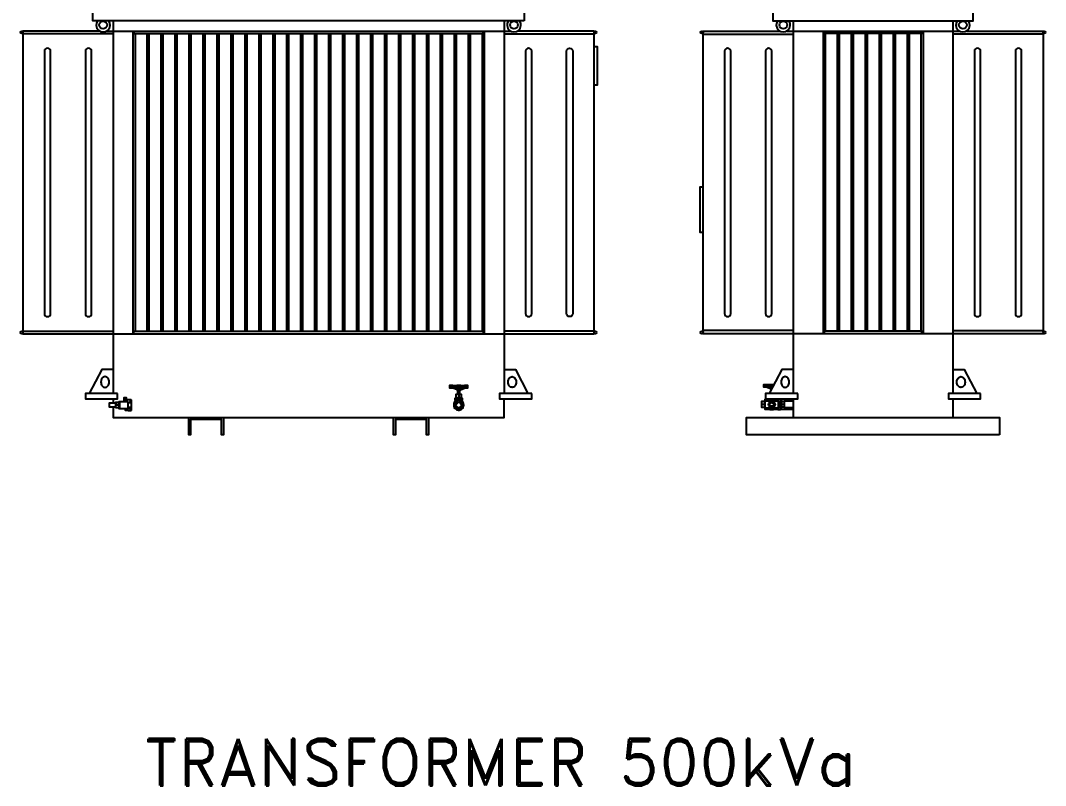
# Model space of a CAD drawing. Header units: millimetres. Extents: x 20927 to 53748, y 38421 to 54891.
# Drawn here: x 21230 to 23872, y 50584 to 52555 of the extents above; entities that cross this region are included whole.
import ezdxf
from ezdxf.enums import TextEntityAlignment as Align

# ---------------------------------------------------------------- set-up
doc = ezdxf.new("R2010")
doc.units = ezdxf.units.MM
doc.layers.add('Btrans.', color=2, linetype='Continuous')
doc.layers.add('Transformer', color=3, linetype='Continuous')
doc.styles.add('tx1', font='romand.shx')

msp = doc.modelspace()

# ---------------------------------------------------------------- linework, layer by layer
at = {"layer": 'Transformer'}
for p, q in [((21468.7, 52554.7), (21468.7, 51593.9)), ((22476.7, 52554.7), (22476.7, 51593.9)), ((23221.5, 52554.7), (23221.5, 51593.9)), ((23633.5, 52554.7), (23633.5, 51593.9)), ((21236.7, 52521.9), (21468.7, 52521.9)), ((21452.4, 52528.3), (22493, 52528.3)), ((21520.2, 52528.3), (21520.2, 51748.3)), ((21525.4, 52521.9), (21525.4, 51754.7)), ((22420.2, 52521.9), (22420.2, 51754.7)), ((22425.4, 52528.3), (22425.4, 51748.3)), ((22708.7, 52520.3), (22476.7, 52520.3)), ((22989.5, 52520.3), (23221.5, 52520.3)), ((23205.2, 52528.3), (23649.8, 52528.3)), ((23299, 52528.3), (23299, 51748.3)), ((23304.2, 52521.9), (23304.2, 51754.7)), ((23551, 52521.9), (23551, 51754.7)), ((23556.2, 52528.3), (23556.2, 51748.3)), ((23865.5, 52520.3), (23633.5, 52520.3)), ((21236.7, 51754.7), (21468.7, 51754.7)), ((22708.7, 51754.7), (22476.7, 51754.7)), ((23221.5, 51756.3), (22989.5, 51756.3)), ((23633.5, 51756.3), (23865.5, 51756.3)), ((23633.5, 51580.8), (23633.5, 51532.3))]:
    msp.add_line(p, q, dxfattribs=at)
at = {"layer": 'Transformer', "color": 140}
for p, q in [((21556.2, 52521.9), (21556.2, 51754.7)), ((21561.4, 52521.9), (21561.4, 51754.7)), ((21592.2, 52521.9), (21592.2, 51754.7)), ((21597.4, 52521.9), (21597.4, 51754.7)), ((21628.2, 52521.9), (21628.2, 51754.7)), ((21633.4, 52521.9), (21633.4, 51754.7)), ((21664.2, 52521.9), (21664.2, 51754.7)), ((21669.4, 52521.9), (21669.4, 51754.7)), ((21700.2, 52521.9), (21700.2, 51754.7)), ((21705.4, 52521.9), (21705.4, 51754.7)), ((21736.2, 52521.9), (21736.2, 51754.7)), ((21741.4, 52521.9), (21741.4, 51754.7)), ((21772.2, 52521.9), (21772.2, 51754.7)), ((21777.4, 52521.9), (21777.4, 51754.7)), ((21808.2, 52521.9), (21808.2, 51754.7)), ((21813.4, 52521.9), (21813.4, 51754.7)), ((21844.2, 52521.9), (21844.2, 51754.7)), ((21849.4, 52521.9), (21849.4, 51754.7)), ((21880.2, 52521.9), (21880.2, 51754.7)), ((21885.4, 52521.9), (21885.4, 51754.7)), ((21916.2, 52521.9), (21916.2, 51754.7)), ((21921.4, 52521.9), (21921.4, 51754.7)), ((21952.2, 52521.9), (21952.2, 51754.7)), ((21957.4, 52521.9), (21957.4, 51754.7)), ((21988.2, 52521.9), (21988.2, 51754.7)), ((21993.4, 52521.9), (21993.4, 51754.7)), ((22024.2, 52521.9), (22024.2, 51754.7)), ((22029.4, 52521.9), (22029.4, 51754.7)), ((22060.2, 52521.9), (22060.2, 51754.7)), ((22065.4, 52521.9), (22065.4, 51754.7)), ((22096.2, 52521.9), (22096.2, 51754.7)), ((22101.4, 52521.9), (22101.4, 51754.7)), ((22132.2, 52521.9), (22132.2, 51754.7)), ((22137.4, 52521.9), (22137.4, 51754.7)), ((22168.2, 52521.9), (22168.2, 51754.7)), ((22173.4, 52521.9), (22173.4, 51754.7)), ((22204.2, 52521.9), (22204.2, 51754.7)), ((22209.4, 52521.9), (22209.4, 51754.7)), ((22240.2, 52521.9), (22240.2, 51754.7)), ((22245.4, 52521.9), (22245.4, 51754.7)), ((22276.2, 52521.9), (22276.2, 51754.7)), ((22281.4, 52521.9), (22281.4, 51754.7)), ((22312.2, 52521.9), (22312.2, 51754.7)), ((22317.4, 52521.9), (22317.4, 51754.7)), ((22348.2, 52521.9), (22348.2, 51754.7)), ((22353.4, 52521.9), (22353.4, 51754.7)), ((22384.2, 52521.9), (22384.2, 51754.7)), ((22389.4, 52521.9), (22389.4, 51754.7)), ((23335, 52521.9), (23335, 51754.7)), ((23340.2, 52521.9), (23340.2, 51754.7)), ((23371, 52521.9), (23371, 51754.7)), ((23376.2, 52521.9), (23376.2, 51754.7)), ((23407, 52521.9), (23407, 51754.7)), ((23412.2, 52521.9), (23412.2, 51754.7)), ((23443, 52521.9), (23443, 51754.7)), ((23448.2, 52521.9), (23448.2, 51754.7)), ((23479, 52521.9), (23479, 51754.7)), ((23484.2, 52521.9), (23484.2, 51754.7)), ((23515, 52521.9), (23515, 51754.7)), ((23520.2, 52521.9), (23520.2, 51754.7)), ((22336.1, 51612), (22383.3, 51612)), ((22347.3, 51609.8), (22355.4, 51606.1)), ((22372.1, 51609.8), (22364, 51606.1)), ((23145.5, 51614.1), (23170.6, 51614.1)), ((23164.8, 51608.2), (23166.9, 51608.2)), ((23166.9, 51611.2), (23166.9, 51607)), ((21468.7, 51580.8), (21468.7, 51569.3)), ((21516.1, 51570.3), (21506.5, 51570.3)), ((23140.7, 51566.4), (23147.9, 51566.4)), ((23179.1, 51579.6), (23179.1, 51580.8)), ((23187.9, 51572.8), (23183.1, 51572.8)), ((23187.9, 51577.6), (23191.1, 51577.6)), ((23221.5, 51579.2), (23191.1, 51579.2)), ((23191.9, 51566.4), (23198.3, 51566.4)), ((23221.5, 51580.8), (23221.5, 51532.3)), ((21516.1, 51558.3), (21506.5, 51558.3)), ((23187.9, 51559.2), (23183.1, 51559.2))]:
    msp.add_line(p, q, dxfattribs=at)
at = {"layer": 'Transformer'}
for points in [[(22528.7, 52554.7), (21416.7, 52554.7), (21416.7, 52579.5), (22528.7, 52579.5)], [(22371.3, 51571), (22359.7, 51577.7), (22348.1, 51571), (22348.1, 51557.7), (22359.7, 51551), (22371.3, 51557.7)], [(23753.5, 51487.5), (23101.5, 51487.5), (23101.5, 51532.3), (23753.5, 51532.3)]]:
    msp.add_lwpolyline(points, close=True, dxfattribs=at)
at = {"layer": 'Transformer', "color": 140}
for points in [[(23175.5, 52579.5), (23175.5, 52581.9), (23089.5, 52581.9), (23089.5, 52579.5), (23169.5, 52579.5), (23169.5, 52554.7), (23685.5, 52554.7), (23685.5, 52579.5), (23169.5, 52579.5)], [(21468.7, 51656.2), (21439.6, 51656.2), (21407.3, 51593.9)], [(22476.7, 51656.2), (22505.8, 51656.2), (22538.1, 51593.9)], [(23221.5, 51656.2), (23192.4, 51656.2), (23160.1, 51593.9)], [(23633.5, 51656.2), (23662.6, 51656.2), (23694.9, 51593.9)], [(23172.1, 51616.9), (23164.1, 51616.9), (23164.1, 51616.2), (23154, 51616.2), (23154, 51616.9), (23145.5, 51616.9), (23145.5, 51611.2), (23154, 51611.2), (23154, 51611.9), (23164.1, 51611.9), (23164.1, 51611.2), (23169.1, 51611.2)], [(22344.6, 51614.9), (22336.1, 51614.9), (22336.1, 51609.1), (22344.6, 51609.1), (22344.6, 51609.8), (22354.7, 51609.8), (22354.7, 51609.1), (22364.8, 51609.1), (22364.8, 51609.8), (22374.8, 51609.8), (22374.8, 51609.1)], [(22357.6, 51606.1), (22355.4, 51606.1), (22355.4, 51603.8), (22343, 51609.1)], [(22374.8, 51609.1), (22383.3, 51609.1), (22383.3, 51614.9), (22374.8, 51614.9), (22374.8, 51614.2), (22364.8, 51614.2), (22364.8, 51614.9), (22354.7, 51614.9), (22354.7, 51614.2), (22344.6, 51614.2), (22344.6, 51614.9)], [(22354.7, 51604.1), (22354.7, 51603.3), (22364.8, 51603.3), (22364.8, 51604.1)], [(22356.5, 51603.3), (22356.5, 51591.9)], [(22357.6, 51609.1), (22357.6, 51604.1), (22361.9, 51604.1), (22361.9, 51609.1)], [(22361.9, 51606.1), (22364, 51606.1), (22364, 51603.8), (22376.5, 51609.1)], [(22362.9, 51591.9), (22362.9, 51603.3)], [(23152.3, 51611.2), (23164.8, 51605.9), (23164.8, 51608.2), (23156.7, 51611.9)], [(23166.1, 51605.4), (23164.1, 51605.4), (23164.1, 51606.1)], [(21476.1, 51569.3), (21458.5, 51569.3), (21458.5, 51559.7), (21476.1, 51559.7)], [(21484.1, 51557.5), (21483.5, 51557.1), (21476.6, 51557.1), (21476.1, 51557.5), (21476.1, 51572), (21476.6, 51572.3), (21483.5, 51572.3), (21484.1, 51572)], [(21486.5, 51572.8), (21484.1, 51572.8), (21484.1, 51555.8), (21486.5, 51555.8)], [(21503.3, 51577.5), (21503.3, 51583.1), (21496.9, 51583.1), (21496.9, 51573.5)], [(21506.5, 51571.9), (21513.7, 51571.9), (21513.7, 51577.5), (21500.1, 51577.5), (21500.1, 51573.5)], [(22369.7, 51577.5), (22369.7, 51581.5), (22349.7, 51581.5), (22349.7, 51577.5)], [(22369.7, 51579.9), (22349.7, 51579.9)], [(22353.3, 51583.9), (22353.3, 51581.5)], [(22366.1, 51581.5), (22366.1, 51583.9)], [(23147.9, 51558.4), (23140.7, 51558.4), (23140.7, 51574.4), (23147.9, 51574.4)], [(23149.5, 51574.8), (23147.9, 51574.8), (23147.9, 51558), (23149.5, 51558)], [(23149.5, 51575.6), (23183.1, 51575.6), (23183.1, 51556.4), (23149.5, 51556.4)], [(23179.9, 51575.6), (23179.9, 51579.2), (23152.7, 51579.2), (23152.7, 51575.6)], [(23162.3, 51579.2), (23162.3, 51579.6), (23170.3, 51579.6), (23170.3, 51579.2)], [(23187.9, 51580.8), (23187.9, 51554.4), (23191.1, 51554.4), (23191.1, 51580.8)], [(23199.1, 51573.7), (23198.6, 51574), (23191.6, 51574), (23191.1, 51573.7)], [(23221.5, 51557.6), (23199.1, 51557.6), (23199.1, 51575.2), (23221.5, 51575.2)], [(21500.1, 51555.1), (21500.1, 51551.1), (21513.7, 51551.1), (21513.7, 51556.7), (21506.5, 51556.7)], [(23179.9, 51556.4), (23179.9, 51552.8), (23152.7, 51552.8), (23152.7, 51556.4)], [(23170.3, 51552.8), (23170.3, 51552.4), (23162.3, 51552.4), (23162.3, 51552.8)], [(23190.3, 51554.4), (23190.3, 51553.6), (23221.5, 51553.6)], [(23199.1, 51559.1), (23198.6, 51558.8), (23191.6, 51558.8), (23191.1, 51559.1)]]:
    msp.add_lwpolyline(points, dxfattribs=at)
at = {"layer": 'Transformer'}
for points in [[(21434.2, 52528.3), (21236.7, 52528.3), (21236.7, 51748.3), (22708.7, 51748.3), (22708.7, 52528.3), (22511.2, 52528.3)], [(21522.8, 52528.3), (21522.8, 52521.9), (22422.6, 52521.9), (22422.6, 52528.3)], [(23668, 52528.3), (23865.5, 52528.3), (23865.5, 51748.3), (22989.5, 51748.3), (22989.5, 52528.3), (23187, 52528.3)], [(23553.6, 52528.3), (23553.6, 52521.9), (23301.4, 52521.9), (23301.4, 52528.3)], [(22708.7, 52488.3), (22716.7, 52488.3), (22716.7, 52389.1), (22708.7, 52389.1)], [(22989.5, 52009.5), (22981.5, 52009.5), (22981.5, 52127.1), (22989.5, 52127.1)], [(21522.8, 51748.3), (21522.8, 51754.7), (22422.6, 51754.7), (22422.6, 51748.3)], [(23553.6, 51748.3), (23553.6, 51754.7), (23301.4, 51754.7), (23301.4, 51748.3)], [(21468.7, 51559.7), (21468.7, 51532.3), (22476.7, 51532.3), (22476.7, 51580.8)]]:
    msp.add_lwpolyline(points, dxfattribs=at)
at = {"layer": 'Transformer', "color": 140}
for points in [[(21291.9, 52476.3), (21291.9, 51800.3, 1), (21307.9, 51800.3), (21307.9, 52476.3, 1)], [(21397.5, 52476.3), (21397.5, 51800.3, 1), (21413.5, 51800.3), (21413.5, 52476.3, 1)], [(22531.9, 52476.3), (22531.9, 51800.3, 1), (22547.9, 51800.3), (22547.9, 52476.3, 1)], [(22653.5, 52476.3), (22653.5, 51800.3, -1), (22637.5, 51800.3), (22637.5, 52476.3, -1)], [(23060.7, 51800.3), (23060.7, 52476.3, 1), (23044.7, 52476.3), (23044.7, 51800.3, 1)], [(23166.3, 51800.3), (23166.3, 52476.3, 1), (23150.3, 52476.3), (23150.3, 51800.3, 1)], [(23704.7, 51800.3), (23704.7, 52476.3, 1), (23688.7, 52476.3), (23688.7, 51800.3, 1)], [(23810.3, 51800.3), (23810.3, 52476.3, 1), (23794.3, 52476.3), (23794.3, 51800.3, 1)]]:
    msp.add_lwpolyline(points, format="xyb", close=True, dxfattribs=at)
at = {"layer": 'Transformer', "color": 140, "flags": 128}
for points in [[(21444.2, 51636.6, 0.105833), (21440.6, 51633.6, 0.08656), (21438.4, 51629.2, 0.154744), (21438.4, 51618.3, 0.08656), (21440.6, 51614, 0.105833), (21444.2, 51610.9, 0.254163), (21452, 51610.9, 0.105833), (21455.6, 51614, 0.08656), (21457.8, 51618.3, 0.154337), (21457.8, 51629.2, 0.08656), (21455.6, 51633.6, 0.105833), (21452, 51636.6, 0.254586), (21444.2, 51636.6)], [(22493.4, 51636.6, -0.254586), (22501.2, 51636.6, -0.105833), (22504.7, 51633.6, -0.08656), (22507, 51629.2, -0.154337), (22507, 51618.3, -0.08656), (22504.7, 51614, -0.105833), (22501.2, 51610.9, -0.254163), (22493.4, 51610.9, -0.105833), (22489.8, 51614, -0.08656), (22487.6, 51618.3, -0.154744), (22487.6, 51629.2, -0.08656), (22489.8, 51633.6, -0.105833), (22493.4, 51636.6, -0.125137)], [(23197, 51636.6, 0.105833), (23193.4, 51633.6, 0.08656), (23191.2, 51629.2, 0.154744), (23191.2, 51618.3, 0.08656), (23193.4, 51614, 0.105833), (23197, 51610.9, 0.254163), (23204.8, 51610.9, 0.105833), (23208.4, 51614, 0.08656), (23210.6, 51618.3, 0.154337), (23210.6, 51629.2, 0.08656), (23208.4, 51633.6, 0.105833), (23204.8, 51636.6, 0.254586), (23197, 51636.6)], [(23650.2, 51636.6, -0.254586), (23658, 51636.6, -0.105833), (23661.5, 51633.6, -0.08656), (23663.8, 51629.2, -0.154337), (23663.8, 51618.3, -0.08656), (23661.5, 51614, -0.105833), (23658, 51610.9, -0.254163), (23650.2, 51610.9, -0.105833), (23646.6, 51614, -0.08656), (23644.4, 51618.3, -0.154744), (23644.4, 51629.2, -0.08656), (23646.6, 51633.6, -0.105833), (23650.2, 51636.6, -0.125137)]]:
    msp.add_lwpolyline(points, format="xyb", dxfattribs=at)
at = {"layer": 'Transformer', "color": 140}
for points in [[(21480.7, 51593.9), (21397.7, 51593.9), (21397.7, 51580.8), (21480.7, 51580.8)], [(22366.6, 51583.9), (22366.9, 51584.3), (22366.9, 51591.6), (22366.6, 51591.9), (22352.9, 51591.9), (22352.5, 51591.6), (22352.5, 51584.3), (22352.9, 51583.9)], [(22547.7, 51593.9), (22464.7, 51593.9), (22464.7, 51580.8), (22547.7, 51580.8)], [(23233.5, 51593.9), (23150.5, 51593.9), (23150.5, 51580.8), (23233.5, 51580.8)], [(23704.5, 51593.9), (23621.5, 51593.9), (23621.5, 51580.8), (23704.5, 51580.8)], [(21506.5, 51573.5), (21506.5, 51555.1), (21486.5, 51555.1), (21486.5, 51573.5)], [(22367.8, 51564.3), (22359.7, 51572.5), (22351.6, 51564.3), (22359.7, 51556.2)], [(23170.2, 51572.8), (23174.1, 51566), (23170.2, 51559.2), (23162.4, 51559.2), (23158.5, 51566), (23162.4, 51572.8)]]:
    msp.add_lwpolyline(points, close=True, dxfattribs=at)
for points in [[(22366.9, 51590.7, 0.330907), (22359.7, 51590.7, 0.330907), (22352.5, 51590.7)], [(22359.7, 51590.7), (22359.7, 51585.1, 0.330907), (22366.9, 51585.1)], [(21476.9, 51557.1, -0.210526), (21476.9, 51564.7), (21483.3, 51564.7, -0.210526), (21483.3, 51557.1)], [(21507, 51551.1, 0.182676), (21508.1, 51550.7), (21514.5, 51550.7, 0.414214), (21516.1, 51552.3), (21516.1, 51576.3, 0.414214), (21514.5, 51577.9), (21508.1, 51577.9, 0.182676), (21507, 51577.5)], [(22371.3, 51561.6, 0.324485), (22368, 51575.8), (22369.7, 51577.5), (22349.7, 51577.5), (22351.5, 51575.8, 0.324485), (22348.1, 51561.6)], [(23152.7, 51553.2), (23149.5, 51553.2), (23149.5, 51579.6), (23155.9, 51579.6, -0.008879), (23156, 51579.2)], [(23159.1, 51580.8), (23159.1, 51579.6), (23179.1, 51579.6, 0.053386), (23179.3, 51579.2)], [(23187.9, 51579.6), (23182.3, 51579.6, 0.082477), (23181.5, 51575.6)], [(23191.9, 51574, 0.210526), (23191.9, 51566.4, 0.210526), (23191.9, 51558.8)], [(23198.3, 51558.8, 0.210526), (23198.3, 51566.4, 0.210526), (23198.3, 51574)], [(23181.6, 51556.4, 0.065617), (23182.3, 51553.2), (23188.7, 51553.2), (23188.7, 51554.4)]]:
    msp.add_lwpolyline(points, format="xyb", dxfattribs=at)
at = {"layer": 'Transformer'}
for points in [[(22357.5, 51551.7, 0.034562), (22359.7, 51551, 0.034562), (22361.9, 51551.7)], [(21750.3, 51532.3, -0.414214), (21753.5, 51529.1), (21753.5, 51487.5), (21748.7, 51487.5), (21748.7, 51527.5), (21668.7, 51527.5), (21668.7, 51487.5), (21663.9, 51487.5), (21663.9, 51529.1, -0.414214), (21667.1, 51532.3)], [(22278.3, 51532.3, -0.414214), (22281.5, 51529.1), (22281.5, 51487.5), (22276.7, 51487.5), (22276.7, 51527.5), (22196.7, 51527.5), (22196.7, 51487.5), (22191.9, 51487.5), (22191.9, 51529.1, -0.414214), (22195.1, 51532.3)]]:
    msp.add_lwpolyline(points, format="xyb", dxfattribs=at)
for centre, radius in [((21443.3, 52543.9), 10), ((22502.1, 52543.9), 10), ((23196.1, 52543.9), 10), ((23658.9, 52543.9), 10), ((21233.5, 52525.1), 3.2), ((22711.9, 52525.1), 3.2), ((22986.3, 52525.1), 3.2), ((23868.7, 52525.1), 3.2), ((21233.5, 51751.5), 3.2), ((22711.9, 51751.5), 3.2), ((22986.3, 51751.5), 3.2), ((23868.7, 51751.5), 3.2)]:
    msp.add_circle(centre, radius, dxfattribs=at)
at = {"layer": 'Transformer', "color": 140}
for centre, radius in [((22359.7, 51564.3), 8.4), ((23166.3, 51566), 8.5), ((23166.3, 51566), 4.8)]:
    msp.add_circle(centre, radius, dxfattribs=at)
at = {"layer": 'Transformer'}
for centre, radius, start, end in [((21443.3, 52543.9), 18, 142.8482, 37.1518), ((22502.1, 52543.9), 18, 142.8482, 37.1518), ((23196.1, 52543.9), 18, 142.8482, 37.1518), ((23658.9, 52543.9), 18, 142.8482, 37.1518), ((22359.7, 51564.3), 12.8, 168.4363, 265.4055), ((22359.7, 51564.3), 12.8, 274.5945, 11.5637)]:
    msp.add_arc(centre, radius, start, end, dxfattribs=at)
at = {"layer": 'Transformer', "color": 140}
for centre, radius, start, end in [((21485.5, 51568.5), 9.42, 156.2227, 203.7773), ((21474.7, 51568.5), 9.42, 336.2227, 23.7773), ((22356.1, 51590), 6.04, 233.3805, 306.6195), ((23157.1, 51580.1), 2.1, 333.3248, 345.5483), ((23181.1, 51580.1), 2.1, 234.055, 290.1501), ((23179.7, 51552.6), 2.68, 13.5113, 85.6772)]:
    msp.add_arc(centre, radius, start, end, dxfattribs=at)

# ---------------------------------------------------------------- texts
at = {"layer": 'Btrans.', "style": 'tx1'}
msp.add_text('TRANSFORMER 500kVa', height=120, dxfattribs=at).set_placement((22467.5, 50644), align=Align.MIDDLE_CENTER)

doc.saveas('drawing.dxf')
